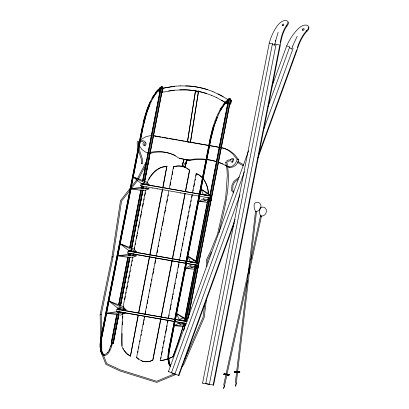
<?xml version="1.0" encoding="UTF-8"?>
<svg xmlns="http://www.w3.org/2000/svg" width="409" height="409" viewBox="0 0 409 409"><rect width="100%" height="100%" fill="white"/><g stroke="black" fill="none" stroke-linecap="round" stroke-linejoin="round"><path stroke-width="0.61" d="M143.636 180.712L161.611 87.807A0.966 0.823 65.2 0 0 161.494 87.347L161.248 87.005L157.521 90.246L155.66 92.5L152.087 98.201M210.727 196.371L229.429 99.704A0.966 0.823 65.2 0 0 229.311 99.244L229.066 98.901L225.339 102.143L223.478 104.397L219.904 110.093M138.856 148.027L142.414 159.065L142.69 163.503L142.056 163.718A0.603 0.256 -3.6 0 1 141.688 163.641L141.693 163.36M206.862 266.571L206.535 259.664L210.451 251.535L217.47 234.337L225.676 198.063L227.281 175.64L226.913 168.978L225.737 162.122L226.254 161.898L226.908 162.312C231.596 185.967 223.999 209.883 218.984 232.818M232.169 160.481L232.619 162.184M152.572 98.85C154.878 94.673 157.767 90.619 161.616 87.807A1.017 0.869 65.2 0 1 161.816 87.332L162.056 87.132A4.586 3.916 65.2 0 1 161.248 87.005M220.39 110.747C222.701 106.57 225.584 102.516 229.439 99.704A1.017 0.869 65.2 0 1 229.638 99.229L229.873 99.029A4.586 3.916 65.2 0 1 229.066 98.901M101.146 340.988C100.675 345.15 100.665 349.552 102.352 353.458A11.028 4.934 -80.1 0 0 106.718 354.664C111.851 351.505 115.113 332.64 109.223 350.186M168.697 355.636L169.07 351.781L210.916 138.462L214.239 125.451L218.958 113.518M235.313 382.947L255.528 211.295L255.911 211.3L256.515 211.412L250.768 260.18M236.3 383.064L249.873 267.783M204.628 304.7L203.099 317.174L184.791 359.281M206.519 298.631L204.209 317.476L183.748 364.547L181.811 367.011M274.838 45.384L275.139 43.293M188.595 142.204L187.424 141.821L195.517 90.358M187.511 141.851L195.604 90.394M190.405 142.792L198.59 90.951M190.308 142.797L198.498 90.941M208.15 197.245L208.028 199.546L208.304 197.869M236.054 383.611L235.599 386.295L236.279 383.069M113.088 342.732A1.079 0.383 -4.8 0 1 113.278 342.793L113.324 343.202L111.212 342.962L116.8 314.107M117.649 309.72L118.012 307.839M118.62 304.7L127.853 257.036M128.216 255.15L128.579 253.268M129.673 247.624L140.849 189.924M141.212 188.043L141.575 186.161M142.547 181.141L160.527 88.318M118.784 315.012L113.324 343.202L111.33 342.993L116.79 314.782M118.733 304.751L127.838 257.731M128.446 254.597L128.687 253.345M129.781 247.701L140.952 190.027M141.437 187.516L141.678 186.264M142.772 180.62L147.02 158.677M147.143 158.058L160.532 88.901M117.766 314.286L112.184 343.131L111.212 342.962M118.135 312.404L118.375 311.147M118.62 309.894L118.983 308.013M119.469 305.508L128.82 257.22M129.065 255.962L129.551 253.457M129.914 251.576L130.154 250.318M130.64 247.813L141.816 190.119M142.056 188.866L142.664 185.727M142.91 184.474L143.15 183.222M119.868 308.826L119.627 310.078L119.893 308.836M120.476 305.692L129.827 257.409L120.502 305.702M130.19 255.528L130.553 253.652M131.284 249.889L130.921 251.77L131.34 249.914M131.524 248.631L142.818 190.323M143.063 189.07L143.549 186.56M143.912 184.679L144.275 182.797M144.52 181.545L162.608 88.124A1.733 1.544 83.6 0 0 162.618 87.649L162.199 86.739L161.463 86.55M119.755 309.996L119.995 308.744M120.604 305.615L129.95 257.379M130.435 254.873L130.675 253.621M131.038 251.739L131.407 249.863M131.647 248.606L142.935 190.349M143.421 187.843L143.661 186.591L143.401 187.859M144.633 181.581L162.741 88.088A1.733 1.544 83.6 0 0 162.741 87.613L162.322 86.708L161.56 86.493M123.329 307.588A293.207 261.964 -74.3 0 1 123.784 303.284L132.715 257.005M133.078 255.129L133.319 253.877M134.162 249.5L145.64 190.088M146.003 188.212L146.243 186.964M124.745 299.598L125.348 296.474M125.952 293.345L126.197 292.098M126.8 288.969L127.403 285.84M128.007 282.716L128.247 281.464M128.855 278.335L129.459 275.211M130.062 272.082L130.302 270.83M131.269 265.83L131.509 264.577M132.117 261.453L132.358 260.201M133.324 255.196L133.564 253.948M134.53 248.943L134.771 247.69M135.374 244.567L135.619 243.314M136.586 238.314L137.189 235.185M137.429 233.933L137.669 232.685M138.636 227.68L139.244 224.556M139.484 223.304L139.725 222.051M140.691 217.051L141.294 213.922M141.54 212.67L141.78 211.422M142.746 206.417L143.349 203.288M143.953 200.165L144.193 198.912M144.796 195.788L145.405 192.659M138.319 315.385L130.451 356.101L138.068 315.319M138.554 312.813L149.443 256.433M149.684 255.18L162.388 189.408M162.634 188.155L166.867 166.233L162.879 188.227M138.799 312.88L149.689 256.504M149.934 255.252L162.639 189.479M160.947 318.856L152.935 360.252L150.088 361.321L147.204 361.776A15.956 14.259 -74.3 0 1 141.642 360.83L138.871 359.378L136.601 357.44L144.592 316.147M144.955 314.27L155.849 257.967M156.212 256.09L168.805 191.023M169.29 188.523L173.528 166.627L177.782 165.962A20.752 18.538 -74.3 0 1 184.612 167.163L186.136 167.813M137.813 352.502L138.058 351.254M138.661 348.125L138.907 346.873M139.873 341.868L140.113 340.615M141.085 335.61L141.325 334.363M141.933 331.234L142.174 329.981M143.145 324.976L143.748 321.847M143.988 320.595L144.234 319.347M144.474 318.095L144.837 316.218M145.2 314.342L145.808 311.213M146.412 308.084L146.652 306.832M147.26 303.703L147.864 300.579M148.472 297.45L148.712 296.198M149.679 291.193L149.924 289.94M150.527 286.811L151.136 283.688M151.739 280.559L151.979 279.306M152.951 274.301L153.554 271.172M153.799 269.92L154.04 268.672M155.006 263.667L155.614 260.538M157.066 253.028L157.675 249.904M158.278 246.775L158.518 245.523M159.49 240.518L159.73 239.265M160.338 236.136L160.941 233.007M161.545 229.884L161.79 228.631M162.393 225.502L163.365 220.497M163.605 219.244L163.845 217.997M164.817 212.992L165.42 209.863M165.665 208.61L165.906 207.358M166.872 202.353L167.48 199.224M168.084 196.1L168.329 194.848M170.144 185.461L170.747 182.332M171.356 179.208L171.596 177.956M172.199 174.827L172.808 171.698M173.411 168.569L173.656 167.322M141.396 360.758A15.956 14.259 -74.3 0 0 146.954 361.704L149.837 361.249L152.69 360.181L160.701 318.785M161.064 316.903L171.99 260.451M172.235 259.199L184.98 193.339M185.343 191.458L189.474 170.129L187.133 168.436M161.315 316.975L172.24 260.523M172.48 259.265L185.226 193.406M185.589 191.524L189.72 170.2L185.891 167.746M167.838 358.99L165.706 359.654A36.432 32.546 -74.3 0 1 160.354 360.631L167.946 319.889M168.191 318.642L179.162 261.704M179.408 260.451L192.066 194.761M192.429 192.879L196.172 173.488L199.74 175.338L202.67 177.997M160.717 358.749L160.957 357.502M161.56 354.373L162.163 351.244M162.767 348.115L163.007 346.863M163.61 343.734L164.213 340.605M164.817 337.481L165.057 336.229M165.66 333.1L166.627 328.095M166.867 326.842L167.107 325.59M167.71 322.461L167.956 321.213M168.436 318.708L168.677 317.456M168.917 316.208L169.157 314.956M170.124 309.95L170.727 306.822M170.967 305.569L171.207 304.316M172.174 299.311L172.777 296.188M173.017 294.935L173.258 293.682M174.224 288.677L174.827 285.548M175.067 284.296L175.313 283.048M176.274 278.043L176.877 274.914M177.117 273.662L177.363 272.409M178.324 267.404L178.927 264.275M180.374 256.77L180.977 253.641M181.581 250.512L181.821 249.26M182.424 246.131L183.028 243.002M183.631 239.873L183.871 238.626M184.474 235.497L185.078 232.368M185.681 229.239L186.284 226.111M186.524 224.858L187.128 221.729M187.731 218.605L188.334 215.477M188.938 212.348L189.178 211.095M189.781 207.966L190.384 204.837M190.988 201.709L191.228 200.461M191.831 197.332L192.317 194.827M193.038 191.075L193.278 189.822M193.881 186.693L194.485 183.564M195.088 180.435L195.328 179.188M195.931 176.059L196.417 173.554M184.71 319.153L194.495 268.401M194.735 267.149L195.216 264.638M195.824 261.509L207.297 201.985M184.955 319.219L194.74 268.468M195.103 266.591L195.466 264.71M196.069 261.576L207.665 201.427M183.769 330.395L185.103 323.493M185.466 321.612L196.519 264.541M196.765 263.284L209.398 198.053M209.761 196.172L228.467 99.586A2.198 1.958 83.6 0 1 229.178 98.503M184.127 329.184L184.853 325.421M185.701 321.034L196.509 265.236M197.112 262.103L208.769 201.918M209.132 200.042L209.618 197.532M210.103 195.027L228.355 100.798M186.438 321.791L197.368 265.354M197.731 263.473L210.482 197.624M188.176 318.212L230.431 100.021A1.733 1.544 83.6 0 0 230.436 99.545L230.109 98.733L229.383 98.39L230.139 98.6L230.558 99.51A1.733 1.544 83.6 0 1 230.558 99.985L188.196 318.222M130.246 255.559L130.609 253.677M131.586 248.662L142.91 190.369M144.617 181.591L149.086 159.07L148.585 159.49L149.464 157.869L149.04 157.7M142.398 126.386L101.304 335.845C100.123 341.535 99.218 347.783 101.55 353.304A11.017 4.928 -80.1 0 0 104.264 355.176M101.253 339.884L102.01 335.999M102.107 335.983L143.201 126.529L146.58 113.278L149.515 105.256M159.546 89.356L159.086 91.693L159.766 87.567L160.865 87.761M140.737 185.829L141.146 183.759L211.76 196.228L211.356 198.293L140.737 185.829L141.488 186.039M127.761 253.048L128.165 250.978L198.038 263.232L198.784 263.442L198.375 265.513L127.761 253.048L198.375 265.513M117.306 311.505L116.555 311.295L116.964 309.23L186.831 321.484M163.063 88.145L162.383 92.276M180.17 193.324L180.267 192.833M182.015 166.489L184.014 159.326L187.112 159.914L184.745 167.598L187.031 159.858M168.339 351.74L210.216 138.283L213.595 125.036M211.013 196.013L210.609 198.084L211.356 198.293M197.629 265.303L198.038 263.232M231.346 100.133C228.038 110.282 233.549 99.014 230.247 99.944M203.074 383.238L202.578 383.1L269.28 43.124L272.455 43.681L205.753 383.657L207.496 383.985L209.372 384.291L276.07 44.315L279.833 44.975L213.13 384.951L213.621 385.089L280.323 45.113A27.551 12.193 -85.4 0 1 286.873 26.145L288.233 24.065L288.135 22.316M223.646 385.201L260.482 215.87A9.995 8.962 -79.7 0 1 260.052 208.12A4.243 3.911 -72.3 0 1 266.182 209.485A4.857 4.499 -75.5 0 1 261.315 216.039L260.492 215.875L260.952 215.988M224.618 385.411L247.501 280.201M248.856 273.974L261.448 216.08L260.978 215.962M275.518 41.207L278.135 32.291M236.831 372.246L237.026 372.41C232.2 372.185 235.456 371.05 237.992 371.638L237.926 371.924L236.479 371.837L236.55 371.556M234.48 372.083L234.592 371.653M234.715 372.17L234.868 371.597M234.904 372.098L235.011 371.689L234.904 372.098L236.279 372.164L236.351 371.883M235.103 372.251L235.175 371.965L236.494 372.078L236.428 372.364M234.418 372.006L235.303 371.561M235.231 371.847L235.875 371.546M235.881 372.308L235.722 371.986L235.64 372.333L236.361 372.118M234.853 372.032L236.269 371.853M236.019 371.883L235.538 371.899L236.893 372.047L236.954 371.617L235.804 371.832M236.847 372.195L236.964 371.766M236.954 371.617L236.893 372.047M236.637 372.118L237.67 371.909L237.409 371.939M236.995 372.103L237.276 371.587M237.123 372.108L237.322 371.832M237.251 372.118L237.44 371.842M237.368 372.129L237.614 371.873M235.656 372.272L237.578 372.205L237.859 371.679C240.415 371.346 240.047 373.018 237.736 372.487M237.859 371.679C237.312 372.947 241.417 372.026 238.018 372.19L237.68 371.817M237.905 372.262L239.045 372.4L237.557 372.277L238.007 371.873M238.033 372.441L239.112 372.113L237.823 371.991M238.202 372.441L238.268 372.154M238.335 372.021L239.117 372.159L237.609 372.103L239.183 371.873L237.869 371.842M237.926 371.924L238.646 371.709M238.677 372.43L238.856 371.801M238.575 371.991L239.183 371.786M239.802 372.318L239.572 371.873M239.694 372.389L239.807 371.955M143.421 121.897C145.681 112.582 148.81 103.359 153.83 95.144M224.464 385.39L223.611 388.55L224.597 385.411M147.102 183.074C149.883 174.556 157.47 166.586 166.867 166.233M220.834 147.506A29.003 25.91 -74.3 0 1 228.34 150.456L232.557 153.687L237.148 159.418C236.315 163.595 232.424 167.593 227.91 166.852A70.062 62.592 -74.3 0 0 218.682 162.419M220.814 147.557L221.903 147.864A29.003 25.91 -74.3 0 1 229.976 150.911L234.193 154.147L238.784 159.878C237.941 164.648 232.793 168.983 227.91 166.852M184.924 167.542L187.112 159.914L183.999 159.392L181.857 166.55M182.046 166.519L184.076 159.474M269.301 43.057L269.899 40.997A28.768 12.919 -75.6 0 1 278.994 23.819C281.039 21.585 285.196 19.039 287.936 21.401L288.028 23.124L286.663 25.2A28.696 12.699 -85.4 0 0 280.155 42.802M272.455 43.681L272.282 44.274L274.454 45.169M110.665 346.827L111.928 342.829M275.042 43.144L275.855 40.45M291.745 49.146L292.374 47.112M308.795 27.444L307.772 29.494L306.719 30.511L306.801 31.427A27.551 12.377 -74.4 0 0 297.159 49.847L257.972 157.818M215.001 120.916L212.368 129.362L210.267 138.298L169.173 347.752C167.987 353.442 167.005 359.675 169.367 365.201A11.017 4.928 -80.1 0 0 170.594 366.663M223.815 374.199L224.71 373.928L226.044 374.117L225.814 374.644L223.815 374.199L227.276 374.572M223.881 374.255L224.014 373.898M224.117 374.327L224.285 373.898M224.244 374.266L224.429 373.969L224.301 374.312L225.661 374.516L224.301 374.312M224.505 374.424L224.71 373.928M225.011 373.995L224.914 374.271L226.969 374.69L227.24 374.301L228.943 374.618L229.147 375.027L228.043 374.951L228.232 374.496M225.39 374.322L225.487 374.046M225.558 374.47L225.65 374.194L225.686 374.654L227.782 374.961M225.579 374.491L225.676 374.209M229.239 374.746L227.409 374.884L226.929 374.731L228.401 374.981L228.549 374.526L225.942 374.077L225.845 374.353L226.566 374.455M226.969 374.69L225.993 374.537L226.346 374.271M225.993 374.537L226.131 374.215L227.067 374.414L226.811 374.399M226.065 374.532L226.243 374.261M226.366 374.562L226.463 374.286M226.494 374.583L226.663 374.179M226.622 374.603L226.714 374.327M226.734 374.624L226.831 374.347M226.837 374.644L226.929 374.368M226.908 374.664L227.005 374.388M227.072 374.363C231.249 374.736 226.525 375.605 227.24 374.301M227.271 374.767L227.373 374.296M227.297 374.71L227.394 374.434M227.409 374.884L227.476 374.46L228.81 374.68M227.573 374.905L228.498 374.7L227.22 374.475M227.782 374.399L227.685 374.68L229.147 375.027M227.148 374.578L228.017 374.414M228.626 374.981L228.754 374.639M228.774 375.048L228.943 374.618M229.045 375.053L229.173 374.695M234.245 223.196L178.943 375.549L168.452 371.571L248.57 150.834M272.087 86.054L286.673 45.869L289.679 47.025L268.125 106.406M244.393 171.785L171.458 372.727L174.888 374.046L239.986 194.699M263.498 129.919L293.11 48.339M235.057 219.459L178.447 375.411L178.943 375.549M258.785 154.081L296.668 49.709M293.079 45.082L297.205 36.283M215.047 120.952L216.53 117.02M217.332 117.153L214.398 125.174L211.018 138.426L169.924 347.88C168.743 353.575 167.838 359.828 170.17 365.355M228.222 101.018L227.118 103.615L221.576 100.2M150.333 101.488L147.184 109.024L143.37 121.882L101.355 335.855C100.179 341.53 99.275 347.752 101.596 353.258A10.977 4.913 -80.1 0 0 104.305 355.119M151.141 101.621L146.417 113.554L143.099 126.565L101.325 339.986L100.977 347.839M216.571 117.061L218.155 113.385M286.704 45.808L287.614 43.86A28.768 12.771 -64.5 0 1 299.46 27.684C301.724 25.644 306.515 23.441 308.713 26.539C309.306 28.446 308.299 30.286 306.801 31.427M289.679 47.025L289.419 47.582L291.433 48.799M292.323 46.887L293.059 45.348M211.494 251.985L207.685 259.899L207.833 263.007M150.89 102.122C153.666 96.55 156.826 90.772 162.056 87.132M218.196 113.431L221.647 107.04M218.708 114.019C221.484 108.446 224.648 102.669 229.873 99.029M137.266 178.999L146.673 160.895M138.457 179.055L146.274 163.999M230.681 159.566C235.4 154.878 233.166 166.483 230.497 160.502M232.317 160.021L233.631 158.927M148.861 179.387L149.766 177.828M107.603 352.809L109.469 349.654M182.644 166.862L187.112 159.914M150.072 177.312L152.874 173.585L156.095 170.522M136.969 179.566L120.491 200.686L112.005 256.76L100.144 314.526L100.588 341.295M129.699 190.65L121.519 201.131L113.073 256.939L101.233 314.613L101.555 334.199M130.865 189.152L137.485 180.666M111.856 343.044L111.795 343.069A5.164 1.621 19.5 0 1 112.097 343.115M155.691 92.557L157.552 90.307L161.274 87.066M223.513 104.453L225.369 102.199L229.091 98.963M107.94 352.129L106.34 353.734A10.409 4.657 -80.1 0 1 102.219 352.599L101.381 350.319M226.601 160.972L227.925 160.149L231.243 159.663M139.321 140.9L140.118 140.2M239.429 176.928L233.733 181.489L231.913 185.272L231.581 190.686L233.718 192.89M238.064 179.413L234.592 182.194L232.987 185.553L232.69 190.318L233.841 191.458M145.563 142.588L144.929 143.232A1.984 1.769 -74.3 0 0 144.622 144.612L145.221 145.757M140.517 139.847L145.819 136.734L150.098 135.701A19.029 16.999 -74.3 0 1 151.534 135.619M156.529 170.216L159.178 168.503M239.868 372.037L239.485 372.159M227.394 161.77L229.679 160.819M211.274 200.241L203.263 198.835L198.835 201.433L211.274 200.241L206.734 202.266L198.856 201.422M185.584 268.36L190.011 265.758L198.022 267.164L193.483 269.194L185.604 268.345L198.022 267.164M185.645 324.976L182.24 326.494L174.362 325.651L178.769 323.064L185.635 324.271M161.688 86.457L161.366 86.616A2.198 1.958 83.6 0 0 160.66 87.695L160.895 87.679M216.612 171.351L216.821 170.921M183.442 325.63A319.981 285.881 -74.3 0 1 173.099 356.674L168.651 358.535M173.099 356.674L168.902 358.601M159.628 168.242L161.013 167.624M144.73 182.705L141.892 183.968L141.146 183.759M130.66 188.738L140.993 187.363L149.004 188.769L144.464 190.793L130.742 188.902M204.275 195.108L207.68 193.59M120.123 243.774L133.804 248.979L137.276 252.409L120.036 243.728L129.264 251.003L132.102 249.741M136.376 255.804L131.831 257.828L117.516 255.85L136.376 255.804L128.365 254.398L117.424 255.85M190.456 262.287L194.428 260.518M108.881 301.075L122.562 306.285L126.033 309.715L108.794 301.034L118.022 308.309L120.859 307.041M125.134 313.105L106.182 313.156L117.117 311.699L125.134 313.105L120.589 315.129L106.274 313.156M179.214 319.593L183.753 317.568L187.225 320.999L179.214 319.593L176.499 313.463L183.753 317.568M144.316 141.964L143.293 142.772A1.984 1.769 -74.3 0 0 142.992 144.152L143.585 145.297A1.595 1.426 -74.3 0 0 144.73 145.538L145.757 144.73A1.984 1.769 -74.3 0 0 146.059 143.349L145.461 142.204A1.595 1.426 -74.3 0 0 145.113 142.005M174.72 373.719L156.698 381.249L120.481 369.94L106.729 363.56L101.841 351.254L101.621 337.987M175.962 374.419L156.724 382.415L120.077 370.978L105.895 364.373L100.757 351.495L100.716 348.943M282.527 25.69C285.211 24.98 283.33 22.781 281.98 25.015L283.156 25.874M167.593 358.923L164.387 359.859A36.222 32.362 -74.3 0 1 160.108 360.559M161.473 167.419L167.112 166.299M162.613 88.124L161.611 87.904M230.436 100.021L229.429 99.796M160.645 87.69L160.778 87.654A2.198 1.958 83.6 0 1 161.483 86.575M175.195 166.356L173.528 166.627M149.863 152.501L153.672 151.821A45.194 40.379 -74.3 0 1 174.694 155.502L179.367 158.339L190.042 160.384L179.367 158.339M149.868 153.339L155.302 152.276A45.194 40.379 -74.3 0 1 171.345 153.871M162.792 88.201L174.423 86.233L180.211 85.885M163.186 88.18L174.546 86.268M101.181 314.633L100.144 314.526L100.456 314.593M175.666 166.284L178.027 166.034A20.752 18.538 -74.3 0 1 184.858 167.235M168.733 90.931L174.26 90.184L185.369 89.852A97.189 86.831 -74.3 0 1 206.703 93.595M174.382 90.22L162.261 92.24L162.199 88.324M140.313 141.473L142.915 141.596M174.341 325.661L186.161 324.531M256.494 211.417L255.528 211.295M302.317 30.215L303.498 30.005C305.676 28.722 302.89 27.94 302.19 29.438L303.207 30.491M130.773 188.815L149.004 188.769M180.088 85.849L188.636 86.079M179.766 89.816L185.246 89.816A97.189 86.831 -74.3 0 1 206.581 93.559L211.821 95.45M236.085 371.597L236.653 371.607M112.265 343.146L113.324 343.202L112.352 343.161A5.445 1.708 19.5 0 1 112.608 343.217M189.193 86.12L191.427 86.273A99.852 89.213 -74.3 0 1 207.767 89.735M226.146 374.537L226.361 374.245M227.879 374.685L228.442 374.741M239.342 372.067L238.11 371.934L239.434 372.011M198.309 92.066L195.308 91.57M225.942 374.077L225.18 374.266L226.264 374.521M227.665 374.629L227.026 374.455M228.559 374.572L227.256 374.399L227.159 374.675L228.462 374.849L228.135 374.772M112.72 256.918C113.85 257.041 111.32 256.566 112.311 256.842M227.404 374.756L228.713 374.956M141.432 140.277L144.858 141.294M225.814 374.644L226.412 374.746L225.272 374.547M187.02 159.888L183.999 159.392L187.01 159.919M275.093 44.167L274.511 44.065L274.756 44.136M158.963 91.662L160.185 91.887M228.217 103.809L227.118 103.615L228.043 99.556M152.966 135.665A19.029 16.999 -74.3 0 1 154.377 135.844L219.643 147.291M155.072 136.171A19.029 16.999 -74.3 0 1 156.013 136.304L161.039 137.184M162.296 137.409L167.956 138.4M169.214 138.62L177.388 140.052M178.646 140.272L184.306 141.269M185.563 141.488L186.821 141.708M187.45 141.821L208.069 145.435M209.326 145.655L219.388 147.419M211.76 196.228L141.892 183.968L133.129 177.061M151.99 188.033L152.352 188.099M157.01 188.917L157.373 188.978M129.264 251.003L137.276 252.409M185.681 261.147L128.165 250.978M186.928 261.366L198.784 263.442M118.022 308.309L126.033 309.715M186.954 321.586L116.964 309.23M116.555 311.295L186.427 323.555M117.93 311.617L185.926 323.545M202.578 383.1L213.621 385.089M226.09 374.261L226.438 374.347M239.112 372.072L239.505 372.159M235.175 371.965L234.485 371.72M228.713 99.576L228.595 99.551A2.198 1.958 83.6 0 1 229.306 98.472M224.602 374.148L223.912 373.923M149.454 157.874L149.127 157.767M154.377 135.844L156.013 136.304M237.148 159.418L238.784 159.878M136.601 357.44L138.723 359.148M168.452 371.571L168.948 371.709M138.084 142.046L138.314 142.087A0.532 0.286 41.7 0 0 138.482 141.928L138.37 141.596A0.629 0.343 41.7 0 0 138.043 141.284L137.69 141.171A0.532 0.286 41.7 0 0 137.516 141.33L137.629 141.667M237.624 371.996L238.104 372.154M213.028 91.642L207.644 89.699A99.888 89.244 -74.3 0 0 185.722 85.854M133.319 176.954L146.432 181.944L149.904 185.374L133.303 177.015M212.9 91.606L223.176 96.56M211.698 95.415L216.821 97.664M196.172 173.488C204.147 176.678 207.884 185.671 208.314 193.748M237.583 161.238L243.825 164.985M237.67 162.475L243.171 165.834M218.043 93.881L228.662 99.98M216.698 97.628L227.24 103.651M130.451 356.101L127.03 353.785L124.198 350.441M130.205 356.034C126.192 354.097 123.365 350.288 121.851 346.178A293.207 261.964 -74.3 0 1 122.879 312.507M201.008 189.26L208.247 193.339L211.719 196.77L200.993 189.229L203.462 194.807M187.757 256.187L195.001 260.262L198.467 263.693L187.741 256.157L190.211 261.734M176.499 313.463L187.225 320.999M225.957 162.491L225.737 162.215M203.263 198.835L205.43 200.977M140.993 187.363L142.726 189.076M190.011 265.758L192.179 267.905M128.365 254.398L129.663 255.681M178.769 323.064L180.936 325.211M117.117 311.699L118.855 313.417M202.992 178.406C206.555 182.705 208.222 188.309 208.559 193.82M139.53 146.023L141.78 149.3L144.755 151.647A13.901 12.418 -74.3 0 0 148.232 152.879M123.048 348.437L123.6 349.465M138.973 144.76L138.186 142.061M138.124 149.341L137.567 147.685L137.122 142.398M138.498 150.451L141.304 159.254L141.575 163.534M286.663 25.2L286.873 26.14M168.713 356.822L169.203 362.216L170.037 364.496A10.409 4.657 -80.1 0 0 170.778 365.523M168.002 355.81L168.534 362.747L169.418 365.15A10.977 4.913 -80.1 0 0 170.64 366.607M255.538 211.305A9.995 8.983 -79.6 0 1 254.342 203.677A4.243 3.906 -71.2 0 1 260.599 204.321A4.857 4.499 -74.2 0 1 256.382 211.366M297.328 47.597A28.696 12.889 -74.4 0 1 306.719 30.517M218.181 162.133A70.062 62.592 -74.3 0 1 222.951 163.932M225.022 164.873A70.062 62.592 -74.3 0 1 226.55 165.635M228.559 166.724A70.062 62.592 -74.3 0 1 229.551 167.301M190.042 160.369A70.062 62.592 -74.3 0 1 216.56 161.632M188.406 159.909A70.062 62.592 -74.3 0 1 216.545 161.678M171.857 154.045A45.194 40.379 -74.3 0 1 173.37 154.617M173.871 154.822A45.194 40.379 -74.3 0 1 175.359 155.481M123.043 310.661A293.207 261.964 -74.3 0 1 123.211 308.815M122.081 345.636A293.207 261.964 -74.3 0 1 122.071 333.437M122.342 324.864A293.207 261.964 -74.3 0 1 122.495 321.791M122.715 318.105A293.207 261.964 -74.3 0 1 122.843 316.264M123.574 307.655A293.207 261.964 -74.3 0 1 123.697 306.428M184.198 322.9A319.981 285.881 -74.3 0 1 183.897 323.994M183.953 322.829A319.981 285.881 -74.3 0 1 183.651 323.923M183.191 325.559A319.981 285.881 -74.3 0 1 172.854 356.607M118.779 314.47L113.191 343.309L118.794 314.475"/></g></svg>
